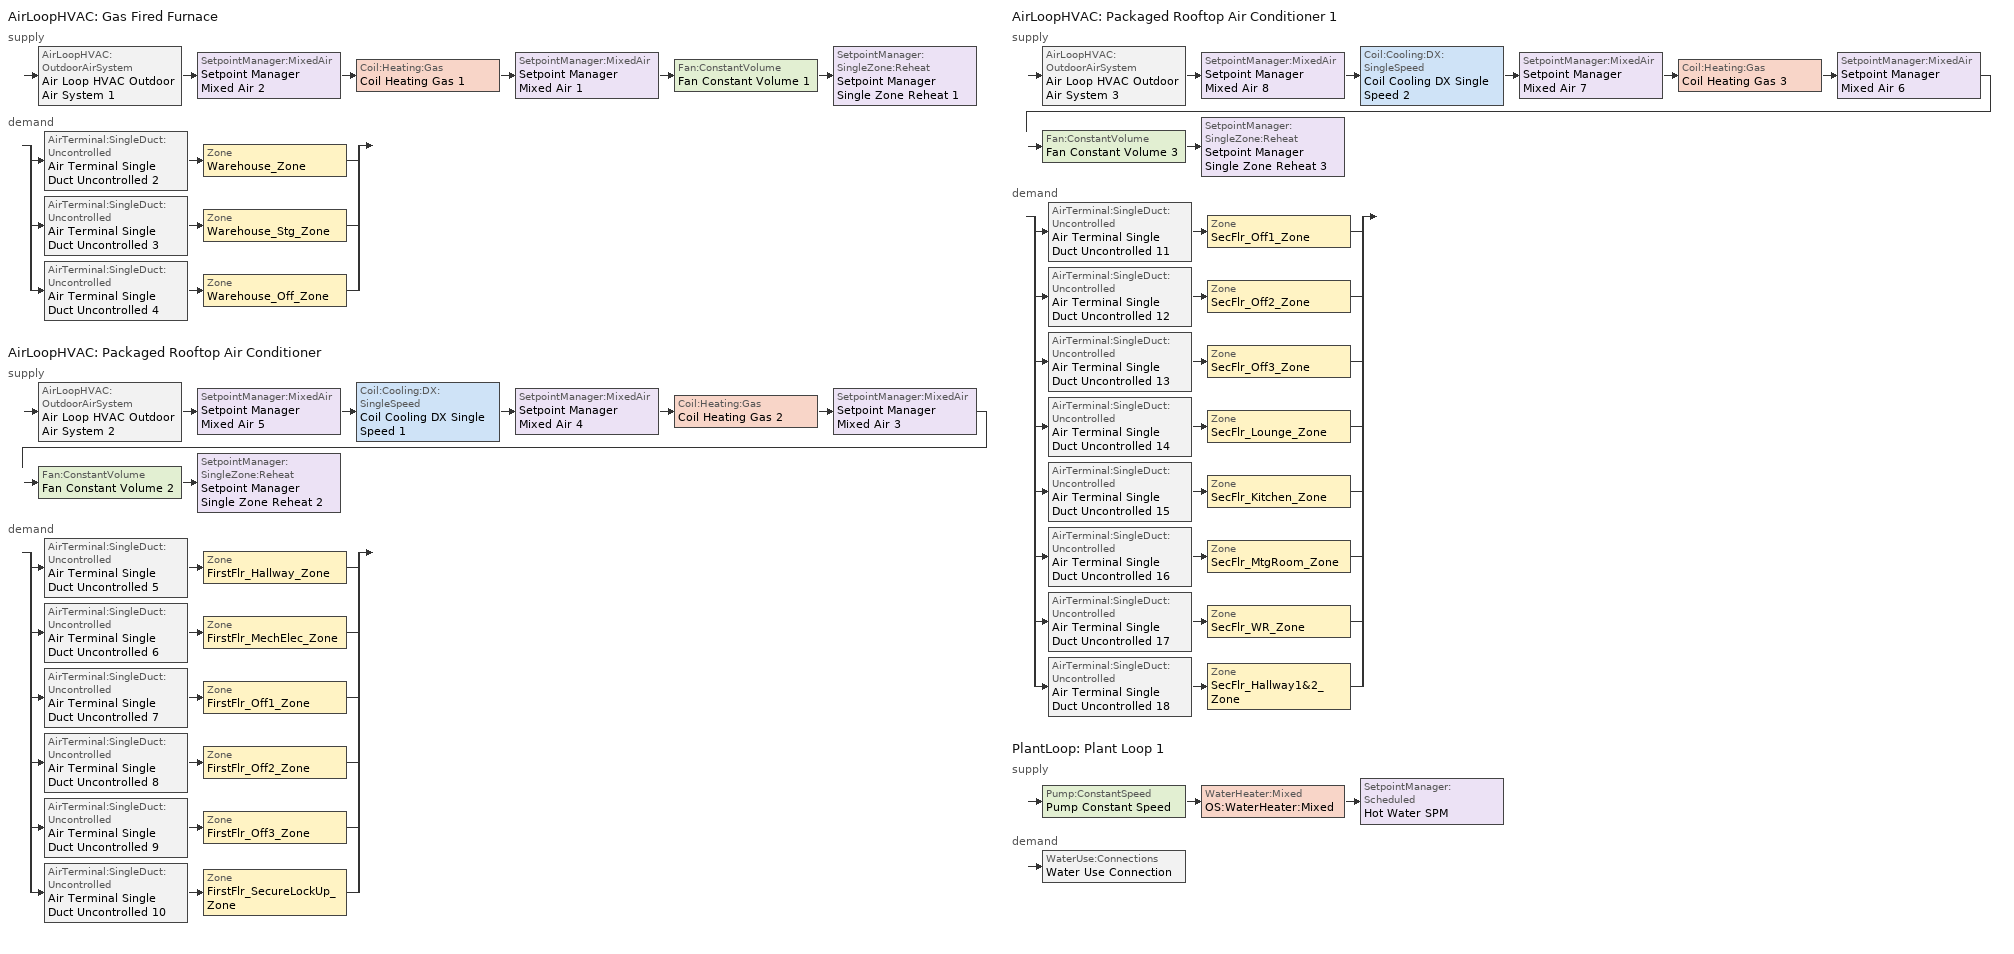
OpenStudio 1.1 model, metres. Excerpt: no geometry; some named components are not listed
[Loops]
AirLoopHVAC 'Gas Fired Furnace'
 supply: AirLoopHVAC:OutdoorAirSystem 'Air Loop HVAC Outdoor Air System 1' > SetpointManager:MixedAir 'Setpoint Manager Mixed Air 2' > Coil:Heating:Gas 'Coil Heating Gas 1' > SetpointManager:MixedAir 'Setpoint Manager Mixed Air 1' > Fan:ConstantVolume 'Fan Constant Volume 1' > SetpointManager:SingleZone:Reheat 'Setpoint Manager Single Zone Reheat 1'
 demand: split
  | AirTerminal:SingleDuct:Uncontrolled 'Air Terminal Single Duct Uncontrolled 2' > Zone 'Warehouse_Zone'
  | AirTerminal:SingleDuct:Uncontrolled 'Air Terminal Single Duct Uncontrolled 3' > Zone 'Warehouse_Stg_Zone'
  | AirTerminal:SingleDuct:Uncontrolled 'Air Terminal Single Duct Uncontrolled 4' > Zone 'Warehouse_Off_Zone'
AirLoopHVAC 'Packaged Rooftop Air Conditioner'
 supply: AirLoopHVAC:OutdoorAirSystem 'Air Loop HVAC Outdoor Air System 2' > SetpointManager:MixedAir 'Setpoint Manager Mixed Air 5' > Coil:Cooling:DX:SingleSpeed 'Coil Cooling DX Single Speed 1' > SetpointManager:MixedAir 'Setpoint Manager Mixed Air 4' > Coil:Heating:Gas 'Coil Heating Gas 2' > SetpointManager:MixedAir 'Setpoint Manager Mixed Air 3' > Fan:ConstantVolume 'Fan Constant Volume 2' > SetpointManager:SingleZone:Reheat 'Setpoint Manager Single Zone Reheat 2'
 demand: split
  | AirTerminal:SingleDuct:Uncontrolled 'Air Terminal Single Duct Uncontrolled 5' > Zone 'FirstFlr_Hallway_Zone'
  | AirTerminal:SingleDuct:Uncontrolled 'Air Terminal Single Duct Uncontrolled 6' > Zone 'FirstFlr_MechElec_Zone'
  | AirTerminal:SingleDuct:Uncontrolled 'Air Terminal Single Duct Uncontrolled 7' > Zone 'FirstFlr_Off1_Zone'
  | AirTerminal:SingleDuct:Uncontrolled 'Air Terminal Single Duct Uncontrolled 8' > Zone 'FirstFlr_Off2_Zone'
  | AirTerminal:SingleDuct:Uncontrolled 'Air Terminal Single Duct Uncontrolled 9' > Zone 'FirstFlr_Off3_Zone'
  | AirTerminal:SingleDuct:Uncontrolled 'Air Terminal Single Duct Uncontrolled 10' > Zone 'FirstFlr_SecureLockUp_Zone'
AirLoopHVAC 'Packaged Rooftop Air Conditioner 1'
 supply: AirLoopHVAC:OutdoorAirSystem 'Air Loop HVAC Outdoor Air System 3' > SetpointManager:MixedAir 'Setpoint Manager Mixed Air 8' > Coil:Cooling:DX:SingleSpeed 'Coil Cooling DX Single Speed 2' > SetpointManager:MixedAir 'Setpoint Manager Mixed Air 7' > Coil:Heating:Gas 'Coil Heating Gas 3' > SetpointManager:MixedAir 'Setpoint Manager Mixed Air 6' > Fan:ConstantVolume 'Fan Constant Volume 3' > SetpointManager:SingleZone:Reheat 'Setpoint Manager Single Zone Reheat 3'
 demand: split
  | AirTerminal:SingleDuct:Uncontrolled 'Air Terminal Single Duct Uncontrolled 11' > Zone 'SecFlr_Off1_Zone'
  | AirTerminal:SingleDuct:Uncontrolled 'Air Terminal Single Duct Uncontrolled 12' > Zone 'SecFlr_Off2_Zone'
  | AirTerminal:SingleDuct:Uncontrolled 'Air Terminal Single Duct Uncontrolled 13' > Zone 'SecFlr_Off3_Zone'
  | AirTerminal:SingleDuct:Uncontrolled 'Air Terminal Single Duct Uncontrolled 14' > Zone 'SecFlr_Lounge_Zone'
  | AirTerminal:SingleDuct:Uncontrolled 'Air Terminal Single Duct Uncontrolled 15' > Zone 'SecFlr_Kitchen_Zone'
  | AirTerminal:SingleDuct:Uncontrolled 'Air Terminal Single Duct Uncontrolled 16' > Zone 'SecFlr_MtgRoom_Zone'
  | AirTerminal:SingleDuct:Uncontrolled 'Air Terminal Single Duct Uncontrolled 17' > Zone 'SecFlr_WR_Zone'
  | AirTerminal:SingleDuct:Uncontrolled 'Air Terminal Single Duct Uncontrolled 18' > Zone 'SecFlr_Hallway1&2_Zone'
PlantLoop 'Plant Loop 1'
 supply: Pump:ConstantSpeed 'Pump Constant Speed' > WaterHeater:Mixed 'OS:WaterHeater:Mixed' > SetpointManager:Scheduled 'Hot Water SPM'
 demand: WaterUse:Connections 'Water Use Connection'
[Sizing:Zone] Zone Cooling Design Supply Air Temperature {C}=12.8; Zone Heating Design Supply Air Temperature {C}=50; Zone Cooling Design Supply Air Humidity Ratio {kg-H2O/kg-air}=0.0085; Zone Heating Design Supply Air Humidity Ratio {kg-H2O/kg-air}=0.008; Heating Design Air Flow Method=DesignDay
Warehouse_Zone; Warehouse_Off_Zone; Warehouse_Stg_Zone; SecFlr_WR_Zone; SecFlr_Kitchen_Zone; SecFlr_Off3_Zone; SecFlr_Lounge_Zone; SecFlr_Hallway1&2_Zone; SecFlr_MtgRoom_Zone; SecFlr_Off2_Zone; SecFlr_Off1_Zone; FirstFlr_Off3_Zone; FirstFlr_MechElec_Zone; FirstFlr_Hallway_Zone; FirstFlr_SecureLockUp_Zone; FirstFlr_Off1_Zone; FirstFlr_Off2_Zone
[Zone equipment]
Warehouse_Zone: Air Terminal Single Duct Uncontrolled 2
Warehouse_Off_Zone: Air Terminal Single Duct Uncontrolled 4
Warehouse_Stg_Zone: Air Terminal Single Duct Uncontrolled 3
SecFlr_WR_Zone: Air Terminal Single Duct Uncontrolled 17, Zone HVAC Baseboard Convective Electric 11
SecFlr_Kitchen_Zone: Air Terminal Single Duct Uncontrolled 15
SecFlr_Off3_Zone: Air Terminal Single Duct Uncontrolled 13, Zone HVAC Baseboard Convective Electric 9
SecFlr_Lounge_Zone: Air Terminal Single Duct Uncontrolled 14
SecFlr_Hallway1&2_Zone: Air Terminal Single Duct Uncontrolled 18
SecFlr_MtgRoom_Zone: Air Terminal Single Duct Uncontrolled 16, Zone HVAC Baseboard Convective Electric 10
SecFlr_Off2_Zone: Air Terminal Single Duct Uncontrolled 12, Zone HVAC Baseboard Convective Electric 8
SecFlr_Off1_Zone: Air Terminal Single Duct Uncontrolled 11, Zone HVAC Baseboard Convective Electric 7
FirstFlr_Off3_Zone: Air Terminal Single Duct Uncontrolled 9, Zone HVAC Baseboard Convective Electric 5
FirstFlr_MechElec_Zone: Air Terminal Single Duct Uncontrolled 6, Zone HVAC Baseboard Convective Electric 6
FirstFlr_Hallway_Zone: Air Terminal Single Duct Uncontrolled 5, Zone HVAC Baseboard Convective Electric 4
FirstFlr_SecureLockUp_Zone: Air Terminal Single Duct Uncontrolled 10, Zone HVAC Baseboard Convective Electric 3
FirstFlr_Off1_Zone: Air Terminal Single Duct Uncontrolled 7, Zone HVAC Baseboard Convective Electric 1
FirstFlr_Off2_Zone: Air Terminal Single Duct Uncontrolled 8, Zone HVAC Baseboard Convective Electric 2
[AirLoopHVAC] Design Supply Air Flow Rate {m3/s}=AutoSize
Gas Fired Furnace; Packaged Rooftop Air Conditioner; Packaged Rooftop Air Conditioner 1
[Sizing:System] Type of Load to Size On=Sensible; Design Outdoor Air Flow Rate {m3/s}=Autosize; Minimum System Air Flow Ratio=1; Preheat Design Temperature {C}=7; Preheat Design Humidity Ratio {kg-H2O/kg-Air}=0.008; Precool Design Temperature {C}=12.8; Precool Design Humidity Ratio {kg-H2O/kg-Air}=0.008; Central Cooling Design Supply Air Temperature {C}=12.8; Central Heating Design Supply Air Temperature {C}=50; Sizing Option=NonCoincident; 100% Outdoor Air in Cooling=Yes; 100% Outdoor Air in Heating=Yes; Central Cooling Design Supply Air Humidity Ratio {kg-H2O/kg-Air}=0.0085; Central Heating Design Supply Air Humidity Ratio {kg-H2O/kg-Air}=0.008; Cooling Design Air Flow Method=DesignDay; Cooling Design Air Flow Rate {m3/s}=0; Heating Design Air Flow Method=DesignDay; Heating Design Air Flow Rate {m3/s}=0; System Outdoor Air Method=ZoneSum
Gas Fired Furnace; Packaged Rooftop Air Conditioner; Packaged Rooftop Air Conditioner 1
[Fan:ConstantVolume] Maximum Flow Rate {m3/s}=AutoSize
Name | Availability Schedule | Pressure Rise {Pa}
Fan Constant Volume 1 | Fan Schedule | 600
Fan Constant Volume 2; Fan Constant Volume 3 | NECB-A-Fan | 500
[Coil:Heating:Gas] Availability Schedule=Always On Discrete; Gas Burner Efficiency=0.8; Nominal Capacity {W}=AutoSize; Parasitic Electric Load {W}=0; Parasitic Gas Load {W}=0
Coil Heating Gas 1; Coil Heating Gas 2; Coil Heating Gas 3
[SetpointManager:SingleZone:Reheat] Minimum Supply Air Temperature {C}=-99; Maximum Supply Air Temperature {C}=99
Name | Control Zone
Setpoint Manager Single Zone Reheat 1 | Warehouse_Zone
Setpoint Manager Single Zone Reheat 2 | FirstFlr_Hallway_Zone
Setpoint Manager Single Zone Reheat 3 | SecFlr_Off3_Zone
[Controller:OutdoorAir] Maximum Outdoor Air Flow Rate {m3/s}=Autosize; Economizer Control Type=NoEconomizer; Economizer Control Action Type=ModulateFlow; Economizer Maximum Limit Dry-Bulb Temperature {C}=28; Economizer Maximum Limit Enthalpy {J/kg}=64000; Economizer Minimum Limit Dry-Bulb Temperature {C}=-100; Lockout Type=NoLockout; Minimum Limit Type=FixedMinimum; High Humidity Control=No; Heat Recovery Bypass Control Type=BypassWhenOAFlowGreaterThanMinimum
Name | Minimum Outdoor Air Flow Rate {m3/s} | Minimum Outdoor Air Schedule | Minimum Fraction of Outdoor Air Schedule | Maximum Fraction of Outdoor Air Schedule | Controller Mechanical Ventilation
Controller Outdoor Air 1 | 0 | Warehouse Minimum Outside Air | Warehouse Minimum Outside Air | Warehouse Minimum Outside Air | Controller Mechanical Ventilation 1
Controller Outdoor Air 2 | Autosize | AlwaysON |  |  | Controller Mechanical Ventilation 2
Controller Outdoor Air 3 | Autosize | AlwaysON |  |  | Controller Mechanical Ventilation 3
[Controller:MechanicalVentilation] Availability Schedule=Always On Discrete; System Outdoor Air Method=ZoneSum
Controller Mechanical Ventilation 1; Controller Mechanical Ventilation 2; Controller Mechanical Ventilation 3
[AirLoopHVAC:OutdoorAirSystem]
Name | Controller
Air Loop HVAC Outdoor Air System 1 | Controller Outdoor Air 1
Air Loop HVAC Outdoor Air System 2 | Controller Outdoor Air 2
Air Loop HVAC Outdoor Air System 3 | Controller Outdoor Air 3
[AirTerminal:SingleDuct:Uncontrolled] Availability Schedule=Always On Discrete; Maximum Air Flow Rate {m3/s}=AutoSize
Air Terminal Single Duct Uncontrolled 2; Air Terminal Single Duct Uncontrolled 3; Air Terminal Single Duct Uncontrolled 4; Air Terminal Single Duct Uncontrolled 5; Air Terminal Single Duct Uncontrolled 6; Air Terminal Single Duct Uncontrolled 7; Air Terminal Single Duct Uncontrolled 8; Air Terminal Single Duct Uncontrolled 9; Air Terminal Single Duct Uncontrolled 10; Air Terminal Single Duct Uncontrolled 11; Air Terminal Single Duct Uncontrolled 12; Air Terminal Single Duct Uncontrolled 13; Air Terminal Single Duct Uncontrolled 14; Air Terminal Single Duct Uncontrolled 15; Air Terminal Single Duct Uncontrolled 16; Air Terminal Single Duct Uncontrolled 17; Air Terminal Single Duct Uncontrolled 18
[Coil:Cooling:DX:SingleSpeed] Availability Schedule=Always On Discrete; Rated Total Cooling Capacity {W}=autosize; Rated Sensible Heat Ratio=autosize; Rated COP {W/W}=3; Rated Air Flow Rate {m3/s}=autosize; Rated Evaporator Fan Power Per Volume Flow Rate {W/(m3/s)}=773.3; Condenser Type=AirCooled; Evaporative Condenser Effectiveness=0; Evaporative Condenser Air Flow Rate {m3/s}=Autosize; Evaporative Condenser Pump Rated Power Consumption {W}=Autosize; Crankcase Heater Capacity {W}=0; Maximum Outdoor Dry-Bulb Temperature for Crankcase Heater Operation {C}=0; Basin Heater Capacity {W/K}=0; Basin Heater Setpoint Temperature {C}=10
Name | Total Cooling Capacity Function of Temperature Curve | Total Cooling Capacity Function of Flow Fraction Curve | Energy Input Ratio Function of Temperature Curve | Energy Input Ratio Function of Flow Fraction Curve | Part Load Fraction Correlation Curve
Coil Cooling DX Single Speed 1 | Curve Biquadratic 1 | Curve Quadratic 1 | Curve Biquadratic 2 | Curve Quadratic 2 | Curve Quadratic 3
Coil Cooling DX Single Speed 2 | Curve Biquadratic 3 | Curve Quadratic 4 | Curve Biquadratic 4 | Curve Quadratic 5 | Curve Quadratic 6
[WaterUse:Equipment:Definition]
Name | Peak Flow Rate {m3/s}
Storage SWH | 1.02e-06
Food Preparation SWH | 3.71e-07
Meeting Room SWH | 2.78e-08
Warehouse SWH | 2.01e-06
Office SWH | 2.47e-06
Lounge SWH | 9.28e-07
[WaterUse:Connections]
Water Use Connection: Water Use Equipment Name 1=Bathroom Sink; Water Use Equipment Name 2=Water Use Equipment 1; Water Use Equipment Name 3=Water Use Equipment 2; Water Use Equipment Name 4=Water Use Equipment 3; Water Use Equipment Name 5=Water Use Equipment 4; Water Use Equipment Name 6=Water Use Equipment 5
[WaterUse:Equipment]
Name | Water Use Equipment Definition | Flow Rate Fraction Schedule
Bathroom Sink | Food Preparation SWH | NECB-B-HW
Water Use Equipment 1 | Lounge SWH | NECB-B-HW
Water Use Equipment 2 | Meeting Room SWH | NECB-C-HW
Water Use Equipment 3 | Office SWH | NECB-A-HW
Water Use Equipment 4 | Storage SWH | NECB-E-HW
Water Use Equipment 5 | Warehouse SWH | NECB-A-HW
[PlantLoop]
Plant Loop 1: Plant Loop Volume {m3}=Autocalculate
[Sizing:Plant]
Plant Loop 1: Loop Type=Heating; Design Loop Exit Temperature {C}=82; Loop Design Temperature Difference {deltaC}=11
[WaterHeater:Mixed]
OS:WaterHeater:Mixed: Tank Volume {m3}=0.5; Setpoint Temperature Schedule=Water Heater Setpoint Temperature; Deadband Temperature Difference {deltaC}=2; Maximum Temperature Limit {C}=82.22; Heater Control Type=Cycle; Heater Maximum Capacity {W}=9000; Heater Minimum Capacity {W}=0; Heater Fuel Type=Electricity; Heater Thermal Efficiency=1; Off Cycle Parasitic Fuel Consumption Rate {W}=0; Off Cycle Parasitic Fuel Type=Electricity; Off Cycle Parasitic Heat Fraction to Tank=0.8; On Cycle Parasitic Fuel Consumption Rate {W}=0; On Cycle Parasitic Fuel Type=Electricity; Ambient Temperature Indicator=Schedule; Ambient Temperature Schedule=Water Heater Ambient Temperature; Off Cycle Loss Coefficient to Ambient Temperature {W/K}=2; Off Cycle Loss Fraction to Thermal Zone=1; On Cycle Loss Coefficient to Ambient Temperature {W/K}=2; On Cycle Loss Fraction to Thermal Zone=1; Peak Use Flow Rate {m3/s}=0; Cold Water Supply Temperature Schedule=Water Heat Cold Water Temperature; Use Side Effectiveness=1; Source Side Effectiveness=1; Use Side Design Flow Rate {m3/s}=autosize; Source Side Design Flow Rate {m3/s}=autosize; Indirect Water Heating Recovery Time {hr}=1.5
[Pump:ConstantSpeed]
Pump Constant Speed: Rated Flow Rate {m3/s}=autosize; Rated Pump Head {Pa}=179352; Rated Power Consumption {W}=autosize; Motor Efficiency=0.9; Fraction of Motor Inefficiencies to Fluid Stream=0; Pump Control Type=Intermittent
[SetpointManager:Scheduled]
Hot Water SPM: Control Variable=Temperature; Schedule=Hot Water Temperature
[ZoneHVAC:Baseboard:Convective:Electric] Availability Schedule=Always On Discrete 1; Efficiency=1
Name | Nominal Capacity {W}
Zone HVAC Baseboard Convective Electric 1 | 1275
Zone HVAC Baseboard Convective Electric 2 | 1105
Zone HVAC Baseboard Convective Electric 3 | 1348
Zone HVAC Baseboard Convective Electric 4 | 1875
Zone HVAC Baseboard Convective Electric 5 | 645
Zone HVAC Baseboard Convective Electric 6 | 1084
Zone HVAC Baseboard Convective Electric 7 | 1190
Zone HVAC Baseboard Convective Electric 8; Zone HVAC Baseboard Convective Electric 9 | 938
Zone HVAC Baseboard Convective Electric 10 | 850
Zone HVAC Baseboard Convective Electric 11 | 926
[Schedule:Constant] Value=1
Always On Discrete; Always On Discrete 1
[Schedule:Ruleset]
NECB-A-Fan: Default Day Schedule=Schedule Day 4
NECB-A-HW: Default Day Schedule=Schedule Day 8
NECB-C-HW: Default Day Schedule=Schedule Day 24
NECB-E-HW: Default Day Schedule=Schedule Day 40
NECB-B-HW: Default Day Schedule=Schedule Day 16
AlwaysON: Default Day Schedule=Schedule Day 73
Warehouse Minimum Outside Air: Default Day Schedule=Schedule Day 27
Water Heater Setpoint Temperature: Default Day Schedule=Water Heater Setpoint Temperature Default
Water Heater Ambient Temperature: Default Day Schedule=Water Heater Ambient Temperature Default
Water Heat Cold Water Temperature: Default Day Schedule=Schedule Day 29
Hot Water Temperature: Default Day Schedule=Hot Water Temperature Default; Summer Design Day Schedule=Hot Water Temperature Summer Design Day; Winter Design Day Schedule=Hot Water Temperature Winter Design Day
Fan Schedule: Default Day Schedule=Schedule Day 30
[Schedule:Day]
Schedule Day 4; Schedule Day 8; Schedule Day 24; Schedule Day 40; Schedule Day 16; Schedule Day 27: 24, 0, 0
sunNECB-A-Fan 1; satNECB-A-Fan 1: 1, 0, 0, 2, 0, 0, 3, 0, 0, 4, 0, 0, 5, 0, 0, 6, 0, 0, 7, 0, 0, 8, 0, 0, 9, 0, 0, 10, 0, 0, 11, 0, 0, 12, 0, 0, 13, 0, 0, 14, 0, 0, 15, 0, 0, 16, 0, 0, 17, 0, 0, 18, 0, 0, 19, 0, 0, 20, 0, 0, 21, 0, 0, 22, 0, 0, 23, 0, 0, 24, 0, 0
wkdNECB-A-Fan 1: 1, 0, 0, 2, 0, 0, 3, 0, 0, 4, 0, 0, 5, 0, 0, 6, 0, 0, 7, 0, 1, 8, 0, 1, 9, 0, 1, 10, 0, 1, 11, 0, 1, 12, 0, 1, 13, 0, 1, 14, 0, 1, 15, 0, 1, 16, 0, 1, 17, 0, 1, 18, 0, 1, 19, 0, 1, 20, 0, 1, 21, 0, 1, 22, 0, 0, 23, 0, 0, 24, 0, 0
sunNECB-A-HW 1; satNECB-A-HW 1; sunNECB-E-HW 1: 1, 0, 0.05, 2, 0, 0.05, 3, 0, 0.05, 4, 0, 0.05, 5, 0, 0.05, 6, 0, 0.05, 7, 0, 0.05, 8, 0, 0.05, 9, 0, 0.05, 10, 0, 0.05, 11, 0, 0.05, 12, 0, 0.05, 13, 0, 0.05, 14, 0, 0.05, 15, 0, 0.05, 16, 0, 0.05, 17, 0, 0.05, 18, 0, 0.05, 19, 0, 0.05, 20, 0, 0.05, 21, 0, 0.05, 22, 0, 0.05, 23, 0, 0.05, 24, 0, 0.05
wkdNECB-A-HW 1: 1, 0, 0.05, 2, 0, 0.05, 3, 0, 0.05, 4, 0, 0.05, 5, 0, 0.05, 6, 0, 0.05, 7, 0, 0.05, 8, 0, 0.1, 9, 0, 0.5, 10, 0, 0.5, 11, 0, 0.9, 12, 0, 0.9, 13, 0, 0.9, 14, 0, 0.9, 15, 0, 0.9, 16, 0, 0.9, 17, 0, 0.7, 18, 0, 0.5, 19, 0, 0.3, 20, 0, 0.2, 21, 0, 0.2, 22, 0, 0.2, 23, 0, 0.05, 24, 0, 0.05
sunNECB-C-HW 1: 1, 0, 0.05, 2, 0, 0.05, 3, 0, 0.05, 4, 0, 0.05, 5, 0, 0.05, 6, 0, 0.05, 7, 0, 0.05, 8, 0, 0.05, 9, 0, 0.05, 10, 0, 0.05, 11, 0, 0.1, 12, 0, 0.2, 13, 0, 0.4, 14, 0, 0.8, 15, 0, 0.8, 16, 0, 0.6, 17, 0, 0.4, 18, 0, 0.3, 19, 0, 0.2, 20, 0, 0.05, 21, 0, 0.05, 22, 0, 0.05, 23, 0, 0.05, 24, 0, 0.05
satNECB-C-HW 1: 1, 0, 0.05, 2, 0, 0.05, 3, 0, 0.05, 4, 0, 0.05, 5, 0, 0.05, 6, 0, 0.05, 7, 0, 0.05, 8, 0, 0.05, 9, 0, 0.1, 10, 0, 0.2, 11, 0, 0.3, 12, 0, 0.5, 13, 0, 0.9, 14, 0, 0.9, 15, 0, 0.9, 16, 0, 0.9, 17, 0, 0.7, 18, 0, 0.5, 19, 0, 0.3, 20, 0, 0.2, 21, 0, 0.2, 22, 0, 0.05, 23, 0, 0.05, 24, 0, 0.05
wkdNECB-C-HW 1: 1, 0, 0.05, 2, 0, 0.05, 3, 0, 0.05, 4, 0, 0.05, 5, 0, 0.05, 6, 0, 0.05, 7, 0, 0.05, 8, 0, 0.05, 9, 0, 0.1, 10, 0, 0.2, 11, 0, 0.3, 12, 0, 0.4, 13, 0, 0.8, 14, 0, 0.8, 15, 0, 0.8, 16, 0, 0.8, 17, 0, 0.6, 18, 0, 0.4, 19, 0, 0.3, 20, 0, 0.2, 21, 0, 0.2, 22, 0, 0.05, 23, 0, 0.05, 24, 0, 0.05
satNECB-E-HW 1: 1, 0, 0.05, 2, 0, 0.05, 3, 0, 0.05, 4, 0, 0.05, 5, 0, 0.05, 6, 0, 0.05, 7, 0, 0.05, 8, 0, 0.05, 9, 0, 0.05, 10, 0, 0.05, 11, 0, 0.2, 12, 0, 0.2, 13, 0, 0.4, 14, 0, 0.2, 15, 0, 0.2, 16, 0, 0.2, 17, 0, 0.05, 18, 0, 0.05, 19, 0, 0.05, 20, 0, 0.05, 21, 0, 0.05, 22, 0, 0.05, 23, 0, 0.05, 24, 0, 0.05
wkdNECB-E-HW 1: 1, 0, 0.05, 2, 0, 0.05, 3, 0, 0.05, 4, 0, 0.05, 5, 0, 0.05, 6, 0, 0.05, 7, 0, 0.05, 8, 0, 0.05, 9, 0, 0.1, 10, 0, 0.4, 11, 0, 0.5, 12, 0, 0.5, 13, 0, 0.7, 14, 0, 0.9, 15, 0, 0.8, 16, 0, 0.7, 17, 0, 0.8, 18, 0, 0.3, 19, 0, 0.05, 20, 0, 0.05, 21, 0, 0.05, 22, 0, 0.05, 23, 0, 0.05, 24, 0, 0.05
sunNECB-B-HW 1: 1, 0, 0.5, 2, 0, 0.6, 3, 0, 0.05, 4, 0, 0.05, 5, 0, 0.05, 6, 0, 0.05, 7, 0, 0.05, 8, 0, 0.05, 9, 0, 0.05, 10, 0, 0.7, 11, 0, 0.7, 12, 0, 0.4, 13, 0, 0.5, 14, 0, 0.6, 15, 0, 0.6, 16, 0, 0.4, 17, 0, 0.3, 18, 0, 0.3, 19, 0, 0.4, 20, 0, 0.5, 21, 0, 0.8, 22, 0, 0.8, 23, 0, 0.5, 24, 0, 0.5
satNECB-B-HW 1: 1, 0, 0.7, 2, 0, 0.6, 3, 0, 0.05, 4, 0, 0.05, 5, 0, 0.05, 6, 0, 0.05, 7, 0, 0.05, 8, 0, 0.05, 9, 0, 0.05, 10, 0, 0.7, 11, 0, 0.7, 12, 0, 0.4, 13, 0, 0.5, 14, 0, 0.6, 15, 0, 0.6, 16, 0, 0.4, 17, 0, 0.3, 18, 0, 0.3, 19, 0, 0.4, 20, 0, 0.5, 21, 0, 0.8, 22, 0, 0.8, 23, 0, 0.9, 24, 0, 0.9
wkdNECB-B-HW 1: 1, 0, 0.6, 2, 0, 0.5, 3, 0, 0.05, 4, 0, 0.05, 5, 0, 0.05, 6, 0, 0.05, 7, 0, 0.05, 8, 0, 0.05, 9, 0, 0.05, 10, 0, 0.7, 11, 0, 0.7, 12, 0, 0.4, 13, 0, 0.5, 14, 0, 0.6, 15, 0, 0.6, 16, 0, 0.4, 17, 0, 0.3, 18, 0, 0.3, 19, 0, 0.4, 20, 0, 0.5, 21, 0, 0.8, 22, 0, 0.8, 23, 0, 0.9, 24, 0, 0.9
Schedule Day 73: 24, 0, 1
Water Heater Setpoint Temperature Default; Hot Water Temperature Default: 24, 0, 60
Water Heater Ambient Temperature Default: 24, 0, 22
Schedule Day 29: 24, 0, 15
Hot Water Temperature Summer Design Day; Hot Water Temperature Winter Design Day: 24, 0, 67
Schedule Day 30: 8, 0, 0, 16, 0, 1, 24, 0, 0
[Schedule:Rule] Date Specification Type=DateRange; Start Month=1; Start Day=1; End Month=12; End Day=31
Name | Schedule Ruleset | Rule Order | Day Schedule | Apply Sunday | Apply Monday | Apply Tuesday | Apply Wednesday | Apply Thursday | Apply Friday | Apply Saturday
sunNECB-A-Fanrule | NECB-A-Fan | 0 | sunNECB-A-Fan 1 | Yes | No | No | No | No | No | No
satNECB-A-Fanrule | NECB-A-Fan | 1 | satNECB-A-Fan 1 | No | No | No | No | No | No | Yes
wkdNECB-A-Fan rule | NECB-A-Fan | 2 | wkdNECB-A-Fan 1 | No | Yes | Yes | Yes | Yes | Yes | No
sunNECB-A-HWrule | NECB-A-HW | 0 | sunNECB-A-HW 1 | Yes | No | No | No | No | No | No
satNECB-A-HWrule | NECB-A-HW | 1 | satNECB-A-HW 1 | No | No | No | No | No | No | Yes
wkdNECB-A-HW rule | NECB-A-HW | 2 | wkdNECB-A-HW 1 | No | Yes | Yes | Yes | Yes | Yes | No
sunNECB-C-HWrule | NECB-C-HW | 0 | sunNECB-C-HW 1 | Yes | No | No | No | No | No | No
satNECB-C-HWrule | NECB-C-HW | 1 | satNECB-C-HW 1 | No | No | No | No | No | No | Yes
wkdNECB-C-HW rule | NECB-C-HW | 2 | wkdNECB-C-HW 1 | No | Yes | Yes | Yes | Yes | Yes | No
sunNECB-E-HWrule | NECB-E-HW | 0 | sunNECB-E-HW 1 | Yes | No | No | No | No | No | No
satNECB-E-HWrule | NECB-E-HW | 1 | satNECB-E-HW 1 | No | No | No | No | No | No | Yes
wkdNECB-E-HW rule | NECB-E-HW | 2 | wkdNECB-E-HW 1 | No | Yes | Yes | Yes | Yes | Yes | No
sunNECB-B-HWrule | NECB-B-HW | 0 | sunNECB-B-HW 1 | Yes | No | No | No | No | No | No
satNECB-B-HWrule | NECB-B-HW | 1 | satNECB-B-HW 1 | No | No | No | No | No | No | Yes
wkdNECB-B-HW rule | NECB-B-HW | 2 | wkdNECB-B-HW 1 | No | Yes | Yes | Yes | Yes | Yes | No
[Curve:Biquadratic] Minimum Value of x {BasedOnField A2}=17; Maximum Value of x {BasedOnField A2}=22; Minimum Value of y {BasedOnField A3}=13; Maximum Value of y {BasedOnField A3}=46
Name | Coefficient1 Constant | Coefficient2 x | Coefficient3 x**2 | Coefficient4 y | Coefficient5 y**2 | Coefficient6 x*y
Curve Biquadratic 1; Curve Biquadratic 3 | 0.42415 | 0.04426 | -0.00042 | 0.00333 | -8e-005 | -0.00021
Curve Biquadratic 2; Curve Biquadratic 4 | 1.23649 | -0.02431 | 0.00057 | -0.01434 | 0.00063 | -0.00038
[Curve:Quadratic]
Name | Coefficient1 Constant | Coefficient2 x | Coefficient3 x**2 | Minimum Value of x {BasedOnField A2} | Maximum Value of x {BasedOnField A2}
Curve Quadratic 1; Curve Quadratic 4 | 0.77136 | 0.34053 | -0.11088 | 0.75918 | 1.13877
Curve Quadratic 2; Curve Quadratic 5 | 1.2055 | -0.32953 | 0.12308 | 0.75918 | 1.13877
Curve Quadratic 3; Curve Quadratic 6 | 0.771 | 0.229 | 0 | 0 | 1
